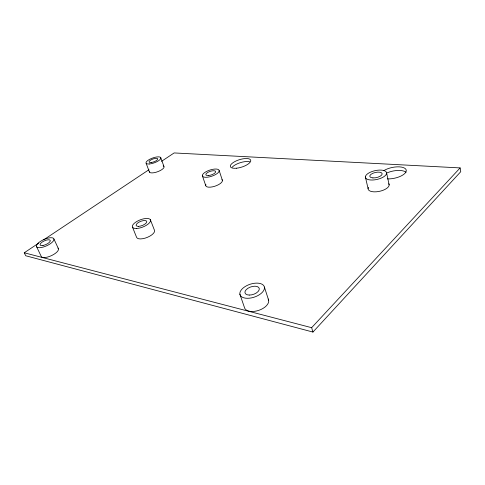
<?xml version="1.0" encoding="UTF-8"?>
<svg xmlns="http://www.w3.org/2000/svg" width="485" height="485" viewBox="0 0 485 485"><rect width="100%" height="100%" fill="white"/><g stroke="black" fill="none" stroke-linecap="round" stroke-linejoin="round"><path stroke-width="0.73" d="M38.733 243.124L24.25 252.776L25.705 255.753L312.946 332.061L460.75 171.708L460.126 167.913L174.145 152.939L161.547 161.323M312.946 332.061L311.643 327.684L460.126 167.913M43.771 239.772L148.956 169.714M24.25 252.776L311.643 327.684M36.399 246.295L41.086 256.104A9.457 3.528 -24.4 0 0 51.665 255.54A9.457 3.528 -24.4 0 0 57.976 248.071M53.944 239.032A9.524 3.425 -24.2 0 1 41.486 247.477A9.524 3.425 -24.2 0 1 40.103 241.609A9.524 3.425 -24.2 0 1 53.944 239.032L58.485 248.847M132.502 227.168L136.679 237.535A9.621 3.929 -21.5 0 0 147.519 237.28A9.621 3.929 -21.5 0 0 154.382 230.054L150.35 219.687M146.155 163.342L149.489 172.181M160.662 157.479L163.894 166.319M239.869 294.159L244.349 307.187A12.665 6.935 -18.4 0 0 258.893 310.309A12.665 6.935 -18.4 0 0 268.181 299.039M202.348 175.685L205.695 185.494M219.171 170.556A8.821 3.219 -18.5 0 1 206.986 177.255A8.821 3.219 -18.5 0 1 206.137 171.666A8.821 3.219 -18.5 0 1 219.171 170.556L222.415 180.42M264.386 287.035A12.786 6.772 -18.4 0 1 247.302 298.293A12.786 6.772 -18.4 0 1 244.761 286.799A12.786 6.772 -18.4 0 1 264.386 287.035L268.629 300.166M365.387 176.946L368.073 188.617M386.624 173.048A10.834 4.492 -12.6 0 1 370.831 180.008A10.834 4.492 -12.6 0 1 370.564 172.114A10.834 4.492 -12.6 0 1 386.624 173.048L389.158 184.864M387.272 172.818A13.24 5.547 -11.8 0 1 406.048 172.29M232.266 167.137A10.634 3.922 -17.5 0 1 249.763 161.808M163.19 165.87A7.821 2.631 -20 0 1 158.419 171.429A7.821 2.631 -20 0 1 149.307 171.514M221.997 179.65A8.76 3.316 -18.5 0 1 214.491 186.343A8.76 3.316 -18.5 0 1 205.895 184.542M388.752 183.718A10.743 4.62 -12.3 0 1 378.676 191.496A10.743 4.62 -12.3 0 1 368.448 187.343M383.884 170.593A13.277 5.505 -11.9 0 1 401.313 167.07A13.277 5.505 -11.9 0 1 404.266 173.957A13.277 5.505 -11.9 0 1 387.442 178.892M236.34 168.228A10.658 3.886 -17.5 0 0 250.709 160.244A10.658 3.886 -17.5 0 0 234.552 161.735A10.658 3.886 -17.5 0 0 236.34 168.228M249.248 295.068A7.469 3.953 -18.4 0 0 259.275 288.52A7.469 3.953 -18.4 0 0 247.847 288.326A7.469 3.953 -18.4 0 0 249.248 295.068M372.923 177.916A6.329 2.625 -12.6 0 0 382.174 173.866A6.329 2.625 -12.6 0 0 372.82 173.29A6.329 2.625 -12.6 0 0 372.923 177.916M208.526 175.528A5.153 1.879 -18.5 0 0 215.673 171.623A5.153 1.879 -18.5 0 0 208.071 172.254A5.153 1.879 -18.5 0 0 208.526 175.528M151.15 162.481A4.595 1.485 -19.9 0 0 157.777 159.062A4.595 1.485 -19.9 0 0 151.35 159.698A4.595 1.485 -19.9 0 0 151.15 162.481M138.589 226.362A5.662 2.231 -21.4 0 0 146.779 221.809A5.662 2.231 -21.4 0 0 138.977 222.136A5.662 2.231 -21.4 0 0 138.589 226.362M43.007 245.465A5.565 2.001 -24.2 0 0 50.307 240.542A5.565 2.001 -24.2 0 0 42.244 242.021A5.565 2.001 -24.2 0 0 43.007 245.465M149.562 163.966A7.869 2.546 -19.9 0 0 160.874 158.11A7.869 2.546 -19.9 0 0 149.847 159.219A7.869 2.546 -19.9 0 0 149.562 163.966M136.6 228.471A9.694 3.819 -21.4 0 0 150.574 220.663A9.694 3.819 -21.4 0 0 137.176 221.269A9.694 3.819 -21.4 0 0 136.6 228.471"/></g></svg>
